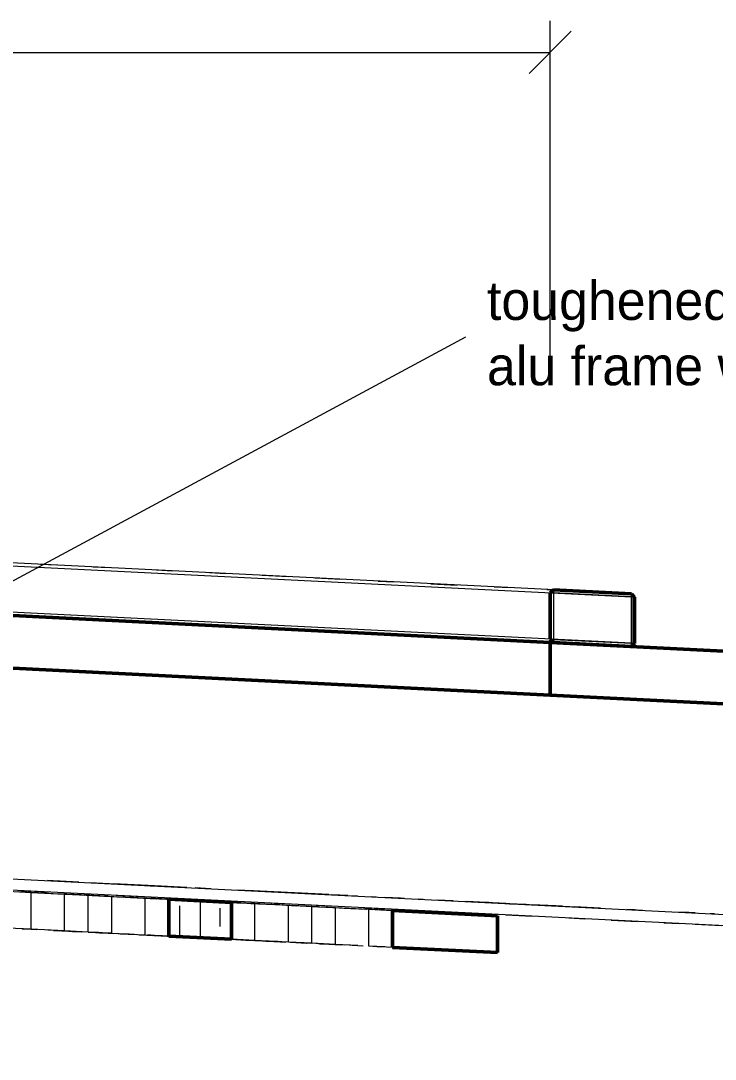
# Model space of a CAD drawing. Header units: metres. Extents: x 10 to 831, y 10 to 584.
# Drawn here: x 289.88 to 322.83, y 451.47 to 500.75 of the extents above; entities that cross this region are included whole.
import ezdxf

# ---------------------------------------------------------------- set-up
doc = ezdxf.new("R2010")
doc.units = ezdxf.units.M
for name, color, linetype, lineweight in [('CUT', 7, 'Continuous', 50), ('DIM', 1, 'Continuous', 13), ('TXT', 7, 'Continuous', 18), ('VIS', 8, 'Continuous', 13)]:
    doc.layers.add(name, color=color, linetype=linetype, lineweight=lineweight)

msp = doc.modelspace()

# ---------------------------------------------------------------- linework, layer by layer
at = {"layer": 'CUT'}
for p, q in [((315, 471.252), (165, 478.752)), ((165, 476.252), (315, 468.752)), ((315.15, 473.745), (315, 473.603)), ((318.85, 473.56), (315.15, 473.745)), ((315, 473.603), (315, 471.403)), ((319, 473.403), (318.85, 473.56)), ((319, 471.202), (319, 473.403)), ((315, 471.403), (315.15, 471.245)), ((315, 471.252), (450, 464.503)), ((315, 468.752), (315, 471.252)), ((315, 468.752), (315, 471.252)), ((315.15, 471.245), (318.85, 471.06)), ((318.85, 471.06), (319, 471.202)), ((450, 462.003), (315, 468.752)), ((296.898, 457.308), (296.898, 459.058)), ((296.898, 459.058), (299.871, 458.909)), ((299.871, 458.909), (299.871, 457.159)), ((307.514, 456.777), (307.514, 458.527)), ((307.514, 458.527), (312.5, 458.277)), ((312.5, 458.277), (312.5, 456.528)), ((299.871, 457.159), (296.898, 457.308)), ((312.5, 456.528), (307.514, 456.777))]:
    msp.add_line(p, q, dxfattribs=at)
at = {"layer": 'DIM'}
for p, q in [((315, 483.752), (315, 500.752)), ((314, 498.252), (316, 500.252)), ((165, 499.252), (315, 499.252))]:
    msp.add_line(p, q, dxfattribs=at)
at = {"layer": 'TXT'}
msp.add_line((285, 471.753), (311, 485.753), dxfattribs=at)
at = {"layer": 'VIS'}
for p, q in [((161.15, 481.295), (318.85, 473.41)), ((315.846, 473.71), (164.905, 481.257)), ((318.85, 471.21), (161.15, 479.095)), ((315, 471.252), (165, 478.752)), ((315, 471.252), (165, 478.752)), ((315, 471.252), (165, 478.752)), ((165, 476.252), (314.75, 468.765)), ((165, 476.252), (315, 468.752)), ((315, 468.752), (165, 476.252)), ((290.815, 474.962), (291.565, 474.924)), ((293.317, 474.837), (294.068, 474.799)), ((296.321, 474.687), (297.072, 474.649)), ((298.825, 474.562), (299.575, 474.524)), ((301.328, 474.436), (302.579, 474.374)), ((303.831, 474.311), (305.082, 474.248)), ((306.835, 474.161), (307.586, 474.123)), ((309.338, 474.036), (310.589, 473.973)), ((312.342, 473.885), (313.092, 473.848)), ((314.845, 473.76), (316.096, 473.697)), ((315, 473.603), (315.15, 473.745)), ((315, 473.603), (315.15, 473.745)), ((315.15, 473.745), (315.15, 473.595)), ((315.15, 473.745), (315.15, 473.745)), ((315.15, 473.745), (318.85, 473.56)), ((318.85, 473.56), (315.15, 473.745)), ((315.15, 473.595), (315, 473.603)), ((315, 471.403), (315, 473.603)), ((315, 473.603), (315, 473.603)), ((315, 471.403), (315, 473.603)), ((315.15, 473.595), (315.15, 471.395)), ((318.85, 473.41), (315.15, 473.595)), ((318.349, 473.585), (317.599, 473.623)), ((317.849, 473.61), (318.599, 473.572)), ((318.85, 473.56), (319, 473.403)), ((318.85, 473.41), (318.85, 473.56)), ((318.85, 473.56), (318.85, 473.56)), ((319, 473.403), (318.85, 473.56)), ((318.85, 473.41), (319, 473.403)), ((318.85, 473.41), (318.85, 471.21)), ((319, 473.403), (318.85, 473.41)), ((318.85, 471.21), (318.85, 473.41)), ((319, 473.403), (318.925, 473.481)), ((319, 473.403), (318.925, 473.407)), ((319, 473.403), (319, 473.403)), ((319, 473.403), (319, 471.202)), ((319, 471.202), (319, 473.403)), ((319, 473.403), (319, 471.202)), ((319, 473.403), (319, 473.403)), ((319, 471.202), (319, 473.403)), ((30, 473.002), (450, 452.002)), ((450, 451.467), (30, 472.467)), ((290.815, 472.462), (292.066, 472.399)), ((293.818, 472.312), (294.569, 472.274)), ((296.321, 472.187), (297.573, 472.124)), ((299.325, 472.036), (300.076, 471.998)), ((301.021, 471.952), (300.771, 471.964)), ((301.021, 471.952), (301.271, 471.939)), ((303.15, 471.845), (301.402, 471.933)), ((301.828, 471.911), (303.08, 471.848)), ((302.087, 471.898), (301.837, 471.91)), ((302.829, 471.861), (302.579, 471.874)), ((303.975, 471.804), (303.725, 471.817)), ((304.332, 471.786), (305.583, 471.724)), ((305.053, 471.75), (304.937, 471.755)), ((305.978, 471.704), (305.863, 471.709)), ((306.903, 471.658), (306.788, 471.663)), ((306.835, 471.661), (308.587, 471.573)), ((307.518, 471.626), (307.768, 471.614)), ((307.829, 471.611), (307.713, 471.617)), ((308.082, 471.599), (307.832, 471.611)), ((308.337, 471.586), (308.087, 471.598)), ((309.473, 471.529), (309.224, 471.542)), ((309.838, 471.51), (311.09, 471.448)), ((310.516, 471.476), (310.766, 471.464)), ((312.342, 471.385), (313.593, 471.323)), ((314.078, 471.298), (313.828, 471.311)), ((314.074, 471.299), (313.959, 471.305)), ((314.971, 471.254), (314.721, 471.266)), ((315, 471.252), (314.885, 471.258)), ((315.15, 471.245), (315, 471.403)), ((315, 471.403), (315.15, 471.395)), ((315, 471.403), (315, 471.403)), ((315, 471.403), (315.15, 471.245)), ((347.512, 469.627), (315, 471.252)), ((315, 471.252), (318.251, 471.09)), ((315, 471.252), (315, 471.252)), ((315, 469.377), (315, 471.252)), ((315, 471.252), (450, 464.503)), ((315, 471.252), (315, 468.752)), ((315, 471.252), (315, 471.252)), ((315, 468.752), (315, 471.252)), ((315, 468.752), (315, 471.252)), ((315.15, 471.395), (315.15, 471.245)), ((315.15, 471.395), (318.85, 471.21)), ((318.85, 471.06), (315.15, 471.245)), ((315.15, 471.245), (315.15, 471.245)), ((318.85, 471.06), (315.15, 471.245)), ((316.347, 471.185), (316.096, 471.197)), ((316.356, 471.184), (316.106, 471.197)), ((316.576, 471.173), (316.326, 471.186)), ((316.347, 471.185), (316.597, 471.173)), ((319, 471.202), (318.85, 471.21)), ((318.85, 471.21), (318.85, 471.135)), ((318.85, 471.06), (318.85, 471.21)), ((318.85, 471.21), (319, 471.202)), ((319, 471.202), (318.85, 471.06)), ((319, 471.202), (318.85, 471.06)), ((319, 471.202), (318.925, 471.131)), ((319, 471.202), (319, 471.202)), ((319, 471.202), (319, 471.202)), ((317.013, 471.152), (316.764, 471.164)), ((317.013, 471.152), (317.263, 471.139)), ((318.856, 471.06), (318.606, 471.072)), ((318.871, 471.059), (318.621, 471.072)), ((318.879, 471.058), (318.629, 471.071)), ((318.977, 471.053), (318.727, 471.066)), ((318.85, 471.06), (318.85, 471.06)), ((318.858, 471.06), (319.107, 471.047)), ((322.131, 470.896), (318.885, 471.058)), ((319.002, 471.053), (347.762, 469.615)), ((319.045, 471.05), (319.794, 471.013)), ((319.311, 471.037), (319.061, 471.049)), ((319.509, 471.027), (319.26, 471.039)), ((320.022, 471.001), (319.274, 471.039)), ((322.036, 470.9), (319.288, 471.038)), ((319.356, 471.035), (319.605, 471.022)), ((319.48, 471.029), (319.729, 471.016)), ((319.856, 471.01), (319.606, 471.022)), ((319.952, 471.005), (319.703, 471.018)), ((319.977, 471.004), (319.727, 471.016)), ((320.07, 470.999), (319.82, 471.012)), ((320.073, 470.999), (319.823, 471.012)), ((319.893, 471.008), (320.142, 470.995)), ((320.014, 471.002), (320.263, 470.99)), ((320.016, 471.001), (322.763, 470.865)), ((320.31, 470.987), (320.06, 471)), ((320.379, 470.983), (320.129, 470.996)), ((320.47, 470.979), (320.22, 470.991)), ((320.221, 470.991), (320.966, 470.954)), ((320.507, 470.977), (320.257, 470.99)), ((321.011, 470.952), (320.262, 470.99)), ((320.357, 470.985), (320.607, 470.972)), ((320.512, 470.977), (321.261, 470.94)), ((320.543, 470.976), (320.793, 470.963)), ((320.976, 470.953), (320.726, 470.966)), ((321.02, 470.952), (320.77, 470.964)), ((320.993, 470.953), (322.238, 470.89)), ((321.357, 470.934), (321.107, 470.947)), ((321.865, 470.909), (321.116, 470.947)), ((321.38, 470.933), (321.13, 470.946)), ((321.47, 470.929), (321.22, 470.942)), ((321.503, 470.928), (321.254, 470.94)), ((321.568, 470.924), (321.319, 470.937)), ((321.442, 470.93), (321.691, 470.918)), ((321.509, 470.927), (321.758, 470.914)), ((321.806, 470.912), (321.557, 470.925)), ((321.976, 470.904), (321.726, 470.916)), ((322.017, 470.901), (321.768, 470.914)), ((321.779, 470.913), (322.029, 470.901)), ((321.957, 470.904), (322.206, 470.892)), ((322.041, 470.9), (322.291, 470.888)), ((322.357, 470.885), (322.107, 470.897)), ((322.207, 470.892), (322.952, 470.855)), ((322.568, 470.874), (322.318, 470.886)), ((322.505, 470.877), (323.252, 470.84)), ((322.805, 470.863), (322.555, 470.875)), ((322.879, 470.859), (322.629, 470.871)), ((290.36, 469.984), (290.61, 469.972)), ((291.36, 469.935), (291.61, 469.922)), ((293.568, 469.824), (291.921, 469.906)), ((292.36, 469.885), (292.611, 469.872)), ((293.054, 469.85), (294.803, 469.762)), ((293.361, 469.835), (293.61, 469.822)), ((294.361, 469.784), (294.611, 469.772)), ((295.361, 469.735), (295.611, 469.722)), ((296.861, 469.659), (297.111, 469.647)), ((297.173, 469.644), (297.422, 469.632)), ((297.861, 469.61), (298.111, 469.597)), ((298.861, 469.559), (299.111, 469.547)), ((299.05, 469.55), (300.799, 469.462)), ((299.861, 469.51), (300.111, 469.497)), ((301.418, 469.432), (300.273, 469.489)), ((300.861, 469.46), (301.112, 469.447)), ((301.862, 469.409), (302.112, 469.397)), ((302.167, 469.394), (302.416, 469.381)), ((302.862, 469.36), (303.112, 469.347)), ((303.863, 469.31), (304.112, 469.297)), ((304.338, 469.286), (304.587, 469.273)), ((304.862, 469.26), (305.112, 469.247)), ((305.046, 469.25), (306.296, 469.188)), ((305.835, 469.211), (306.085, 469.198)), ((305.863, 469.21), (306.112, 469.197)), ((306.662, 469.17), (306.912, 469.157)), ((306.834, 469.161), (307.083, 469.149)), ((306.863, 469.159), (307.113, 469.147)), ((308.331, 469.086), (308.58, 469.074)), ((308.363, 469.084), (308.613, 469.072)), ((312.163, 468.894), (308.837, 469.061)), ((309.329, 469.036), (310.078, 468.999)), ((309.363, 469.034), (309.613, 469.022)), ((310.363, 468.985), (310.613, 468.972)), ((310.827, 468.961), (311.076, 468.948)), ((311.043, 468.951), (312.292, 468.888)), ((311.363, 468.934), (311.613, 468.922)), ((311.656, 468.92), (311.906, 468.907)), ((311.824, 468.912), (312.573, 468.874)), ((312.364, 468.885), (312.614, 468.872)), ((313.322, 468.837), (313.572, 468.824)), ((313.364, 468.834), (313.614, 468.822)), ((313.443, 468.831), (313.693, 468.818)), ((314.364, 468.784), (314.614, 468.772)), ((316.014, 468.702), (314.764, 468.764)), ((314.82, 468.762), (315.069, 468.749)), ((314.94, 468.755), (315.19, 468.743)), ((450, 462.003), (315, 468.752)), ((315, 468.752), (315, 468.752)), ((315.014, 468.752), (316.764, 468.664)), ((315.138, 468.745), (315.388, 468.733)), ((321.002, 468.452), (315.25, 468.74)), ((315.355, 468.735), (316.106, 468.697)), ((315.364, 468.735), (315.614, 468.722)), ((315.471, 468.729), (315.721, 468.716)), ((315.5, 468.728), (321.252, 468.44)), ((315.817, 468.712), (316.067, 468.699)), ((316.076, 468.698), (316.326, 468.686)), ((316.152, 468.695), (316.901, 468.658)), ((316.365, 468.684), (316.615, 468.672)), ((316.436, 468.681), (316.686, 468.668)), ((316.471, 468.679), (316.721, 468.667)), ((316.553, 468.675), (316.803, 468.663)), ((316.856, 468.659), (317.106, 468.647)), ((317.039, 468.65), (318.289, 468.588)), ((317.076, 468.649), (317.325, 468.636)), ((317.315, 468.637), (317.565, 468.625)), ((317.364, 468.635), (317.614, 468.622)), ((319.512, 468.527), (317.763, 468.615)), ((317.856, 468.61), (318.606, 468.572)), ((317.971, 468.604), (318.221, 468.591)), ((318.075, 468.599), (318.825, 468.562)), ((318.313, 468.587), (318.562, 468.574)), ((318.365, 468.584), (318.615, 468.572)), ((318.432, 468.581), (318.681, 468.568)), ((318.512, 468.577), (319.762, 468.514)), ((318.553, 468.575), (319.302, 468.538)), ((318.97, 468.554), (319.22, 468.541)), ((319.356, 468.534), (319.606, 468.522)), ((319.365, 468.534), (321.115, 468.447)), ((319.574, 468.524), (319.823, 468.512)), ((319.81, 468.512), (320.06, 468.5)), ((319.928, 468.506), (320.177, 468.493)), ((319.97, 468.504), (320.22, 468.492)), ((320.521, 468.476), (320.77, 468.464)), ((320.573, 468.474), (320.823, 468.462)), ((320.647, 468.47), (321.396, 468.433)), ((320.808, 468.462), (321.557, 468.425)), ((320.857, 468.459), (321.107, 468.447)), ((320.97, 468.454), (321.22, 468.442)), ((321.05, 468.45), (321.8, 468.413)), ((322.511, 468.377), (321.261, 468.439)), ((321.425, 468.431), (322.173, 468.394)), ((321.511, 468.427), (322.76, 468.365)), ((321.518, 468.426), (321.768, 468.414)), ((327.504, 468.127), (321.752, 468.415)), ((321.857, 468.409), (322.107, 468.397)), ((321.865, 468.409), (322.115, 468.397)), ((321.969, 468.404), (322.219, 468.391)), ((322.002, 468.403), (327.754, 468.115)), ((322.036, 468.4), (324.285, 468.288)), ((322.072, 468.399), (322.322, 468.386)), ((322.306, 468.387), (322.555, 468.375)), ((291.897, 459.908), (291.147, 459.945)), ((292.627, 459.871), (291.451, 459.93)), ((294.396, 459.782), (293.147, 459.845)), ((289.255, 459.44), (290.375, 459.384)), ((291, 459.353), (289.75, 459.415)), ((289.898, 459.472), (291.147, 459.41)), ((290.375, 459.384), (290.039, 459.401)), ((290.151, 459.395), (290.039, 459.401)), ((290.151, 459.395), (290.039, 459.401)), ((290.151, 459.395), (290.039, 459.401)), ((290.151, 459.395), (290.039, 459.401)), ((290.151, 459.395), (290.039, 459.401)), ((290.151, 459.395), (290.039, 459.401)), ((290.375, 459.384), (290.157, 459.394)), ((290.175, 459.394), (290.901, 459.357)), ((290.175, 459.394), (290.901, 459.357)), ((290.175, 459.394), (290.901, 459.357)), ((290.175, 459.394), (290.901, 459.357)), ((290.175, 459.394), (290.901, 459.357)), ((290.175, 459.394), (290.901, 459.357)), ((290.19, 459.393), (290.438, 459.38)), ((291.099, 459.348), (290.357, 459.385)), ((290.375, 459.384), (291.957, 459.305)), ((290.375, 459.384), (290.375, 459.384)), ((290.375, 457.634), (290.375, 459.384)), ((290.375, 457.634), (290.375, 459.384)), ((290.472, 459.379), (291.223, 459.341)), ((291.096, 459.348), (292.341, 459.286)), ((296.209, 459.692), (294.08, 459.798)), ((295.922, 459.707), (294.274, 459.789)), ((295.539, 459.726), (295.635, 459.721)), ((296.395, 459.683), (295.645, 459.72)), ((297.754, 459.615), (295.922, 459.707)), ((296.017, 459.702), (296.209, 459.692)), ((297.129, 459.646), (296.209, 459.692)), ((298.894, 459.558), (298.144, 459.596)), ((300.893, 459.458), (300.144, 459.495)), ((304.495, 459.278), (300.582, 459.474)), ((302.334, 459.386), (300.731, 459.466)), ((303.392, 459.333), (302.642, 459.37)), ((293.077, 459.248), (291.726, 459.316)), ((293.077, 459.248), (291.726, 459.316)), ((293.077, 459.248), (291.726, 459.316)), ((293.077, 459.248), (291.726, 459.316)), ((293.077, 459.248), (291.726, 459.316)), ((293.077, 459.248), (291.726, 459.316)), ((291.957, 459.305), (293.077, 459.248)), ((291.957, 457.554), (291.957, 459.305)), ((291.996, 459.303), (293.077, 459.248)), ((291.996, 459.303), (293.077, 459.248)), ((291.996, 459.303), (293.077, 459.248)), ((291.996, 459.303), (293.077, 459.248)), ((291.996, 459.303), (293.077, 459.248)), ((291.996, 459.303), (293.077, 459.248)), ((292.109, 459.297), (292.351, 459.285)), ((292.109, 459.297), (292.351, 459.285)), ((292.109, 459.297), (292.351, 459.285)), ((292.109, 459.297), (292.351, 459.285)), ((292.109, 459.297), (292.351, 459.285)), ((292.109, 459.297), (292.351, 459.285)), ((292.669, 459.269), (292.916, 459.256)), ((293.077, 459.248), (292.829, 459.261)), ((293.077, 459.248), (292.89, 459.258)), ((293.077, 459.248), (292.89, 459.258)), ((293.077, 459.248), (292.89, 459.258)), ((293.077, 459.248), (292.89, 459.258)), ((293.077, 459.248), (292.89, 459.258)), ((293.077, 459.248), (292.89, 459.258)), ((292.897, 459.322), (293.147, 459.31)), ((292.975, 459.254), (294.727, 459.166)), ((293.077, 459.248), (294.196, 459.192)), ((293.077, 459.248), (293.347, 459.235)), ((293.077, 459.248), (293.263, 459.24)), ((293.077, 459.248), (293.347, 459.235)), ((293.077, 459.248), (293.263, 459.24)), ((293.077, 459.248), (293.347, 459.235)), ((293.077, 459.248), (293.263, 459.24)), ((293.077, 459.248), (293.347, 459.235)), ((293.077, 459.248), (293.263, 459.24)), ((293.077, 459.248), (293.347, 459.235)), ((293.077, 459.248), (293.263, 459.24)), ((293.077, 459.248), (293.347, 459.235)), ((293.077, 459.248), (293.263, 459.24)), ((293.077, 459.248), (293.803, 459.213)), ((293.077, 459.248), (293.803, 459.213)), ((293.077, 459.248), (293.803, 459.213)), ((293.077, 459.248), (293.803, 459.213)), ((293.077, 459.248), (293.803, 459.213)), ((293.077, 459.248), (293.803, 459.213)), ((294.088, 459.198), (293.077, 459.248)), ((293.077, 459.248), (293.319, 459.236)), ((293.077, 457.498), (293.077, 459.248)), ((293.087, 459.248), (293.834, 459.211)), ((294, 459.202), (293.25, 459.24)), ((293.661, 459.219), (293.908, 459.207)), ((294.048, 459.2), (294.291, 459.188)), ((294.196, 459.192), (295.779, 459.113)), ((294.196, 457.442), (294.196, 459.192)), ((294.396, 459.247), (295.645, 459.185)), ((295.779, 459.113), (294.428, 459.181)), ((295.238, 459.14), (294.428, 459.181)), ((295.238, 459.14), (294.428, 459.181)), ((295.238, 459.14), (294.428, 459.181)), ((295.238, 459.14), (294.428, 459.181)), ((295.238, 459.14), (294.428, 459.181)), ((294.652, 459.17), (294.9, 459.158)), ((294.698, 459.168), (295.509, 459.127)), ((294.698, 459.168), (295.509, 459.127)), ((294.698, 459.168), (295.509, 459.127)), ((294.698, 459.168), (295.509, 459.127)), ((294.698, 459.168), (295.509, 459.127)), ((294.698, 459.168), (295.509, 459.127)), ((295.012, 459.152), (295.253, 459.14)), ((295.012, 459.152), (295.253, 459.14)), ((295.012, 459.152), (295.253, 459.14)), ((295.012, 459.152), (295.253, 459.14)), ((295.012, 459.152), (295.253, 459.14)), ((295.012, 459.152), (295.253, 459.14)), ((295.079, 459.149), (296.323, 459.087)), ((295.505, 459.127), (295.748, 459.115)), ((295.643, 459.12), (295.892, 459.108)), ((295.779, 459.113), (295.779, 459.113)), ((295.779, 459.113), (296.898, 459.058)), ((296.213, 459.092), (295.779, 459.113)), ((295.779, 457.363), (295.779, 459.113)), ((297.121, 459.047), (295.857, 459.11)), ((296.213, 459.092), (295.996, 459.103)), ((296.213, 459.092), (295.996, 459.103)), ((296.213, 459.092), (295.996, 459.103)), ((296.213, 459.092), (295.996, 459.103)), ((296.213, 459.092), (295.996, 459.103)), ((296.213, 459.092), (295.996, 459.103)), ((296.213, 459.092), (295.996, 459.103)), ((296.213, 459.092), (295.996, 459.103)), ((296.213, 459.092), (295.996, 459.103)), ((296.273, 459.089), (296.026, 459.101)), ((296.213, 459.092), (296.43, 459.081)), ((296.213, 459.092), (296.43, 459.081)), ((297.5, 459.028), (296.25, 459.09)), ((296.462, 459.079), (297.188, 459.043)), ((296.462, 459.079), (297.188, 459.043)), ((296.462, 459.079), (297.188, 459.043)), ((296.462, 459.079), (297.188, 459.043)), ((296.462, 459.079), (297.188, 459.043)), ((296.462, 459.079), (297.188, 459.043)), ((296.479, 459.078), (297.731, 459.016)), ((296.822, 459.062), (296.561, 459.075)), ((296.895, 459.123), (297.644, 459.086)), ((296.898, 459.058), (299.871, 458.909)), ((296.898, 457.308), (296.898, 459.058)), ((296.962, 459.055), (297.204, 459.043)), ((297.063, 459.05), (296.981, 459.053)), ((297.263, 459.039), (297.015, 459.051)), ((297.063, 459.05), (297.146, 459.045)), ((297.063, 459.05), (297.146, 459.045)), ((297.063, 459.05), (297.146, 459.045)), ((297.063, 459.05), (297.146, 459.045)), ((297.063, 459.05), (297.146, 459.045)), ((297.353, 459.035), (297.126, 459.046)), ((297.131, 459.046), (297.378, 459.034)), ((298.087, 458.998), (297.195, 459.043)), ((297.516, 459.026), (297.299, 459.038)), ((297.516, 459.026), (297.299, 459.038)), ((297.516, 459.026), (297.299, 459.038)), ((297.516, 459.026), (297.299, 459.038)), ((297.516, 459.026), (297.299, 459.038)), ((298.385, 458.983), (297.299, 459.038)), ((297.516, 459.026), (297.299, 459.038)), ((297.516, 459.026), (297.299, 459.038)), ((297.516, 459.026), (297.299, 459.038)), ((297.516, 459.026), (297.299, 459.038)), ((297.559, 459.024), (297.311, 459.037)), ((297.394, 459.033), (297.642, 459.02)), ((297.394, 459.033), (297.642, 459.02)), ((297.394, 459.033), (297.642, 459.02)), ((297.394, 459.033), (297.642, 459.02)), ((297.394, 459.033), (297.642, 459.02)), ((297.516, 459.026), (297.733, 459.016)), ((297.516, 459.026), (297.733, 459.016)), ((297.567, 459.024), (298.314, 458.987)), ((297.863, 459.01), (297.603, 459.023)), ((298.385, 458.983), (297.668, 459.019)), ((298.385, 458.983), (297.668, 459.019)), ((298.385, 458.983), (297.668, 459.019)), ((298.385, 458.983), (297.668, 459.019)), ((298.385, 458.983), (297.668, 459.019)), ((298.385, 458.983), (297.668, 459.019)), ((297.889, 459.008), (297.806, 459.012)), ((297.889, 459.008), (297.972, 459.004)), ((297.889, 459.008), (297.972, 459.004)), ((297.889, 459.008), (297.972, 459.004)), ((297.889, 459.008), (297.972, 459.004)), ((297.889, 459.008), (297.972, 459.004)), ((297.907, 459.007), (298.385, 458.983)), ((297.907, 459.007), (298.385, 458.983)), ((297.907, 459.007), (298.385, 458.983)), ((297.907, 459.007), (298.385, 458.983)), ((297.907, 459.007), (298.385, 458.983)), ((297.907, 459.007), (298.385, 458.983)), ((297.933, 459.006), (298.661, 458.969)), ((298.262, 458.99), (298.035, 459)), ((298.123, 458.996), (298.37, 458.984)), ((298.385, 458.983), (298.137, 458.995)), ((298.385, 458.983), (298.167, 458.994)), ((298.385, 458.983), (298.167, 458.994)), ((298.385, 458.983), (298.167, 458.994)), ((298.385, 458.983), (298.167, 458.994)), ((298.385, 458.983), (298.167, 458.994)), ((298.385, 458.983), (298.167, 458.994)), ((298.385, 458.983), (298.167, 458.994)), ((298.385, 458.983), (298.167, 458.994)), ((298.385, 458.983), (298.167, 458.994)), ((298.219, 458.991), (298.385, 458.983)), ((298.219, 458.991), (298.385, 458.983)), ((298.219, 458.991), (298.385, 458.983)), ((298.219, 458.991), (298.385, 458.983)), ((298.219, 458.991), (298.385, 458.983)), ((298.385, 458.983), (298.623, 458.971)), ((298.819, 458.962), (298.385, 458.983)), ((299.871, 458.909), (298.385, 458.983)), ((298.385, 458.983), (299.036, 458.951)), ((298.385, 458.983), (299.036, 458.951)), ((298.385, 458.983), (299.036, 458.951)), ((298.385, 458.983), (299.036, 458.951)), ((299.253, 458.94), (298.385, 458.983)), ((298.819, 458.962), (298.385, 458.983)), ((298.862, 458.96), (298.385, 458.983)), ((298.385, 458.983), (299.036, 458.951)), ((298.385, 458.983), (299.036, 458.951)), ((298.385, 458.983), (299.036, 458.951)), ((298.385, 458.983), (298.623, 458.971)), ((298.819, 458.962), (298.385, 458.983)), ((298.385, 458.983), (299.036, 458.951)), ((298.385, 458.983), (298.623, 458.971)), ((298.385, 458.983), (298.623, 458.971)), ((298.385, 458.983), (298.623, 458.971)), ((298.385, 458.983), (298.623, 458.971)), ((299.649, 458.92), (298.385, 458.983)), ((298.385, 458.983), (298.385, 457.233)), ((298.385, 458.983), (298.385, 458.692)), ((298.385, 458.983), (298.385, 458.692)), ((298.385, 458.983), (298.385, 458.692)), ((298.747, 458.965), (298.499, 458.977)), ((298.715, 458.967), (298.632, 458.971)), ((298.715, 458.967), (298.632, 458.971)), ((298.715, 458.967), (298.632, 458.971)), ((298.715, 458.967), (298.632, 458.971)), ((298.715, 458.967), (298.632, 458.971)), ((298.894, 459.023), (300.144, 458.961)), ((299.045, 458.95), (298.962, 458.955)), ((299.045, 458.95), (298.962, 458.955)), ((299.045, 458.95), (298.962, 458.955)), ((299.045, 458.95), (298.962, 458.955)), ((299.045, 458.95), (298.962, 458.955)), ((298.983, 458.954), (299.733, 458.916)), ((299.375, 458.933), (299.293, 458.938)), ((299.375, 458.933), (299.293, 458.938)), ((299.375, 458.933), (299.293, 458.938)), ((299.375, 458.933), (299.293, 458.938)), ((299.375, 458.933), (299.293, 458.938)), ((299.389, 458.933), (299.632, 458.921)), ((300.536, 458.875), (299.399, 458.933)), ((299.558, 458.924), (299.807, 458.912)), ((299.61, 458.922), (299.858, 458.909)), ((299.705, 458.917), (299.623, 458.921)), ((299.705, 458.917), (299.623, 458.921)), ((299.705, 458.917), (299.623, 458.921)), ((299.705, 458.917), (299.623, 458.921)), ((299.705, 458.917), (299.623, 458.921)), ((300.5, 458.877), (299.75, 458.915)), ((299.823, 458.912), (300.065, 458.899)), ((299.823, 458.912), (300.065, 458.899)), ((299.823, 458.912), (300.065, 458.899)), ((299.823, 458.912), (300.065, 458.899)), ((299.823, 458.912), (300.065, 458.899)), ((299.823, 458.912), (300.065, 458.899)), ((299.871, 458.909), (300.99, 458.853)), ((299.871, 457.159), (299.871, 458.909)), ((300.121, 458.897), (299.904, 458.908)), ((300.121, 458.897), (299.904, 458.908)), ((300.121, 458.897), (299.904, 458.908)), ((300.121, 458.897), (299.904, 458.908)), ((300.231, 458.891), (299.983, 458.904)), ((300.121, 458.897), (300.339, 458.885)), ((300.121, 458.897), (300.339, 458.885)), ((300.121, 458.897), (300.339, 458.885)), ((300.121, 458.897), (300.339, 458.885)), ((300.121, 458.897), (300.339, 458.885)), ((300.121, 458.897), (300.339, 458.885)), ((300.121, 458.897), (300.339, 458.885)), ((300.121, 458.897), (300.339, 458.885)), ((300.318, 458.887), (300.206, 458.892)), ((300.318, 458.887), (300.206, 458.892)), ((300.318, 458.887), (300.206, 458.892)), ((300.318, 458.887), (300.206, 458.892)), ((300.318, 458.887), (300.206, 458.892)), ((300.318, 458.887), (300.206, 458.892)), ((300.318, 458.887), (300.206, 458.892)), ((300.469, 458.879), (300.208, 458.892)), ((300.601, 458.873), (300.849, 458.86)), ((300.99, 458.853), (300.654, 458.87)), ((300.766, 458.864), (300.654, 458.87)), ((300.766, 458.864), (300.654, 458.87)), ((300.766, 458.864), (300.654, 458.87)), ((300.766, 458.864), (300.654, 458.87)), ((300.766, 458.864), (300.654, 458.87)), ((300.766, 458.864), (300.654, 458.87)), ((300.99, 458.853), (300.773, 458.864)), ((300.791, 458.863), (301.516, 458.827)), ((300.791, 458.863), (301.516, 458.827)), ((300.791, 458.863), (301.516, 458.827)), ((300.791, 458.863), (301.516, 458.827)), ((300.791, 458.863), (301.516, 458.827)), ((300.791, 458.863), (301.516, 458.827)), ((300.846, 458.86), (301.089, 458.848)), ((301.714, 458.817), (300.972, 458.854)), ((300.99, 458.853), (302.573, 458.774)), ((300.99, 458.853), (300.99, 458.853)), ((300.99, 457.103), (300.99, 458.853)), ((300.99, 457.103), (300.99, 458.853)), ((301.892, 458.873), (302.642, 458.836)), ((305.391, 459.233), (304.642, 459.27)), ((305.847, 459.21), (305.625, 459.221)), ((306.739, 459.165), (306.516, 459.177)), ((307.89, 459.108), (307.14, 459.145)), ((308.076, 459.099), (307.407, 459.132)), ((308.967, 459.054), (308.745, 459.065)), ((310.305, 458.988), (309.636, 459.02)), ((310.389, 458.983), (309.639, 459.02)), ((311.196, 458.942), (310.974, 458.954)), ((313.05, 458.85), (311.054, 458.95)), ((312.887, 458.858), (311.638, 458.921)), ((311.719, 458.916), (312.385, 458.884)), ((312.088, 458.898), (311.865, 458.909)), ((313.425, 458.832), (312.756, 458.865)), ((313.075, 458.849), (312.86, 458.86)), ((316.893, 458.658), (313.05, 458.85)), ((313.075, 458.849), (313.291, 458.838)), ((296.898, 457.891), (296.898, 458.766)), ((296.898, 457.891), (296.898, 458.766)), ((296.898, 457.891), (296.898, 458.766)), ((296.898, 457.891), (296.898, 458.766)), ((296.898, 457.891), (296.898, 458.766)), ((296.898, 457.891), (296.898, 458.766)), ((297.429, 457.281), (297.429, 458.74)), ((299.34, 457.769), (299.34, 458.644)), ((299.34, 457.769), (299.34, 458.644)), ((299.34, 457.769), (299.34, 458.644)), ((299.34, 457.769), (299.34, 458.644)), ((299.34, 457.769), (299.34, 458.644)), ((299.34, 457.769), (299.34, 458.644)), ((302.176, 458.793), (301.418, 458.832)), ((301.549, 458.825), (302.296, 458.788)), ((301.593, 458.823), (301.841, 458.811)), ((302.303, 458.788), (302.545, 458.775)), ((303.692, 458.718), (302.341, 458.786)), ((303.692, 458.718), (302.341, 458.786)), ((303.692, 458.718), (302.341, 458.786)), ((303.692, 458.718), (302.341, 458.786)), ((303.692, 458.718), (302.341, 458.786)), ((303.692, 458.718), (302.341, 458.786)), ((302.487, 458.778), (302.738, 458.765)), ((302.573, 458.774), (303.692, 458.718)), ((302.573, 457.024), (302.573, 458.774)), ((302.611, 458.772), (303.692, 458.718)), ((302.611, 458.772), (303.692, 458.718)), ((302.611, 458.772), (303.692, 458.718)), ((302.611, 458.772), (303.692, 458.718)), ((302.611, 458.772), (303.692, 458.718)), ((302.611, 458.772), (303.692, 458.718)), ((302.725, 458.766), (302.967, 458.754)), ((302.725, 458.766), (302.967, 458.754)), ((302.725, 458.766), (302.967, 458.754)), ((302.725, 458.766), (302.967, 458.754)), ((302.725, 458.766), (302.967, 458.754)), ((302.725, 458.766), (302.967, 458.754)), ((304, 458.702), (302.75, 458.765)), ((303.692, 458.718), (303.439, 458.731)), ((303.692, 458.718), (303.445, 458.73)), ((303.692, 458.718), (303.506, 458.727)), ((303.692, 458.718), (303.506, 458.727)), ((303.692, 458.718), (303.506, 458.727)), ((303.692, 458.718), (303.506, 458.727)), ((303.692, 458.718), (303.506, 458.727)), ((303.692, 458.718), (303.506, 458.727)), ((303.54, 458.726), (304.287, 458.688)), ((303.576, 458.724), (303.824, 458.712)), ((303.692, 458.718), (304.811, 458.662)), ((303.692, 458.718), (303.962, 458.704)), ((303.692, 458.718), (303.879, 458.709)), ((303.692, 458.718), (303.962, 458.704)), ((303.692, 458.718), (303.879, 458.709)), ((303.692, 458.718), (303.962, 458.704)), ((303.692, 458.718), (303.879, 458.709)), ((303.692, 458.718), (303.962, 458.704)), ((303.692, 458.718), (303.879, 458.709)), ((303.692, 458.718), (303.962, 458.704)), ((303.692, 458.718), (303.879, 458.709)), ((303.692, 458.718), (303.962, 458.704)), ((303.692, 458.718), (303.879, 458.709)), ((303.692, 458.718), (305.674, 458.619)), ((303.692, 456.968), (303.692, 458.718)), ((303.76, 458.715), (304.002, 458.702)), ((303.892, 458.773), (304.642, 458.736)), ((304.811, 458.662), (306.394, 458.583)), ((304.811, 456.912), (304.811, 458.662)), ((304.99, 458.653), (306.242, 458.591)), ((305.063, 458.649), (305.311, 458.637)), ((305.216, 458.642), (305.459, 458.63)), ((305.313, 458.637), (306.394, 458.583)), ((305.313, 458.637), (306.394, 458.583)), ((305.313, 458.637), (306.394, 458.583)), ((305.313, 458.637), (306.394, 458.583)), ((305.313, 458.637), (306.394, 458.583)), ((305.313, 458.637), (306.394, 458.583)), ((305.531, 458.626), (306.278, 458.589)), ((306.055, 458.6), (306.303, 458.587)), ((306.394, 458.583), (306.13, 458.596)), ((306.394, 458.583), (306.13, 458.596)), ((306.394, 458.583), (306.13, 458.596)), ((306.394, 458.583), (306.13, 458.596)), ((306.394, 458.583), (306.13, 458.596)), ((306.394, 458.583), (306.13, 458.596)), ((308, 458.502), (306.25, 458.59)), ((306.39, 458.648), (307.14, 458.611)), ((306.394, 458.583), (306.394, 458.583)), ((306.394, 458.583), (307.514, 458.527)), ((306.394, 458.583), (306.394, 458.583)), ((306.394, 458.583), (306.394, 458.583)), ((306.394, 458.583), (306.581, 458.574)), ((306.394, 458.583), (306.394, 458.583)), ((306.394, 458.583), (306.394, 458.583)), ((306.394, 458.583), (306.581, 458.574)), ((306.394, 458.583), (306.394, 458.583)), ((306.394, 458.583), (306.394, 458.583)), ((306.394, 458.583), (306.581, 458.574)), ((306.394, 458.583), (306.394, 458.583)), ((306.394, 458.583), (306.394, 458.583)), ((306.394, 458.583), (306.581, 458.574)), ((306.394, 458.583), (306.394, 458.583)), ((306.394, 458.583), (306.394, 458.583)), ((306.394, 458.583), (306.581, 458.574)), ((306.394, 458.583), (306.394, 458.583)), ((306.394, 458.583), (306.394, 458.583)), ((306.394, 458.583), (306.581, 458.574)), ((306.394, 456.833), (306.394, 458.583)), ((306.673, 458.569), (306.916, 458.557)), ((307.046, 458.55), (308.781, 458.464)), ((307.514, 458.527), (307.327, 458.536)), ((307.514, 458.527), (307.327, 458.536)), ((307.514, 458.527), (307.327, 458.536)), ((307.514, 458.527), (307.327, 458.536)), ((307.514, 458.527), (307.327, 458.536)), ((307.514, 458.527), (307.327, 458.536)), ((307.514, 456.777), (307.514, 458.527)), ((307.514, 456.777), (307.514, 458.527)), ((307.514, 456.777), (307.514, 458.527)), ((307.514, 456.777), (307.514, 458.527)), ((307.514, 456.777), (307.514, 458.527)), ((307.514, 456.777), (307.514, 458.527)), ((307.514, 456.777), (307.514, 458.527)), ((307.514, 458.527), (312.5, 458.277)), ((307.522, 458.527), (308.269, 458.489)), ((307.644, 458.521), (308.373, 458.484)), ((307.994, 458.503), (309.746, 458.415)), ((308.389, 458.548), (309.639, 458.486)), ((308.536, 458.476), (312.5, 458.277)), ((309.015, 458.452), (310.26, 458.389)), ((309.101, 458.447), (312.5, 458.277)), ((312.5, 458.277), (309.25, 458.44)), ((309.525, 458.426), (312.5, 458.277)), ((310.498, 458.378), (312.5, 458.277)), ((310.888, 458.423), (311.638, 458.386)), ((311.006, 458.352), (312.5, 458.277)), ((313.854, 458.81), (313.425, 458.832)), ((314.887, 458.758), (314.137, 458.796)), ((315.571, 458.724), (314.927, 458.756)), ((315.263, 458.74), (315.048, 458.75)), ((315.263, 458.74), (315.478, 458.728)), ((317.385, 458.633), (316.136, 458.696)), ((317.288, 458.638), (317.073, 458.649)), ((319.385, 458.534), (318.635, 458.57)), ((319.004, 458.553), (318.79, 458.563)), ((321.883, 458.409), (321.134, 458.446)), ((321.572, 458.424), (321.368, 458.434)), ((322.798, 458.363), (322.594, 458.373)), ((312.5, 458.277), (312.5, 458.277)), ((312.5, 456.528), (312.5, 458.277)), ((312.5, 458.277), (312.5, 456.528)), ((312.887, 458.323), (314.137, 458.26)), ((315.886, 458.173), (316.636, 458.135)), ((317.885, 458.073), (319.135, 458.011)), ((320.385, 457.948), (321.134, 457.911)), ((321.883, 457.874), (323.133, 457.811)), ((290.375, 457.634), (289.255, 457.689)), ((290.659, 457.62), (289.933, 457.656)), ((290.659, 457.62), (289.933, 457.656)), ((290.659, 457.62), (289.933, 457.656)), ((290.659, 457.62), (289.933, 457.656)), ((290.659, 457.62), (289.933, 457.656)), ((290.659, 457.62), (289.933, 457.656)), ((289.94, 457.655), (290.375, 457.634)), ((290.375, 457.634), (290.645, 457.62)), ((291.957, 457.554), (290.375, 457.634)), ((290.375, 457.634), (290.375, 457.634)), ((291.43, 457.581), (291.166, 457.594)), ((291.43, 457.581), (291.166, 457.594)), ((291.43, 457.581), (291.166, 457.594)), ((291.43, 457.581), (291.166, 457.594)), ((291.43, 457.581), (291.166, 457.594)), ((291.43, 457.581), (291.166, 457.594)), ((291.43, 457.581), (291.694, 457.568)), ((291.43, 457.581), (291.694, 457.568)), ((291.43, 457.581), (291.694, 457.568)), ((291.43, 457.581), (291.694, 457.568)), ((291.43, 457.581), (291.694, 457.568)), ((291.43, 457.581), (291.694, 457.568)), ((291.5, 457.577), (292.75, 457.515)), ((293.077, 457.498), (291.957, 457.554)), ((292.33, 457.536), (292.144, 457.545)), ((292.33, 457.536), (292.144, 457.545)), ((292.33, 457.536), (292.144, 457.545)), ((292.33, 457.536), (292.144, 457.545)), ((292.33, 457.536), (292.144, 457.545)), ((292.33, 457.536), (292.144, 457.545)), ((292.33, 457.536), (292.517, 457.526)), ((292.33, 457.536), (292.517, 457.526)), ((292.33, 457.536), (292.517, 457.526)), ((292.33, 457.536), (292.517, 457.526)), ((292.33, 457.536), (292.517, 457.526)), ((292.33, 457.536), (292.517, 457.526)), ((292.582, 457.524), (292.829, 457.511)), ((293.077, 457.498), (294.428, 457.431)), ((294.196, 457.442), (293.077, 457.498)), ((293.562, 457.475), (293.319, 457.486)), ((294.158, 457.444), (293.347, 457.485)), ((294.158, 457.444), (293.347, 457.485)), ((294.158, 457.444), (293.347, 457.485)), ((294.158, 457.444), (293.347, 457.485)), ((294.158, 457.444), (293.347, 457.485)), ((294.158, 457.444), (293.347, 457.485)), ((293.617, 457.471), (294.428, 457.431)), ((293.617, 457.471), (294.428, 457.431)), ((293.617, 457.471), (294.428, 457.431)), ((293.617, 457.471), (294.428, 457.431)), ((293.617, 457.471), (294.428, 457.431)), ((293.617, 457.471), (294.428, 457.431)), ((294.044, 457.45), (294.286, 457.438)), ((294.044, 457.45), (294.286, 457.438)), ((294.044, 457.45), (294.286, 457.438)), ((294.044, 457.45), (294.286, 457.438)), ((294.044, 457.45), (294.286, 457.438)), ((294.044, 457.45), (294.286, 457.438)), ((295.251, 457.39), (294.196, 457.442)), ((294.5, 457.428), (295.75, 457.365)), ((294.593, 457.423), (295.351, 457.385)), ((295.019, 457.402), (294.776, 457.413)), ((295.495, 457.378), (296.22, 457.341)), ((295.495, 457.378), (296.22, 457.341)), ((295.495, 457.378), (296.22, 457.341)), ((295.495, 457.378), (296.22, 457.341)), ((295.495, 457.378), (296.22, 457.341)), ((295.495, 457.378), (296.22, 457.341)), ((296.898, 457.308), (295.779, 457.363)), ((295.779, 457.363), (295.779, 457.363)), ((296.003, 457.353), (295.891, 457.358)), ((296.003, 457.353), (295.891, 457.358)), ((296.003, 457.353), (295.891, 457.358)), ((296.003, 457.353), (295.891, 457.358)), ((296.003, 457.353), (295.891, 457.358)), ((296.003, 457.353), (295.891, 457.358)), ((296.054, 457.35), (295.916, 457.356)), ((296.054, 457.35), (295.916, 457.356)), ((296.054, 457.35), (295.916, 457.356)), ((296.054, 457.35), (295.916, 457.356)), ((296.054, 457.35), (295.916, 457.356)), ((296.054, 457.35), (295.916, 457.356)), ((296.054, 457.35), (295.916, 457.356)), ((296.054, 457.35), (295.916, 457.356)), ((296.054, 457.35), (295.916, 457.356)), ((296.054, 457.35), (295.916, 457.356)), ((296.054, 457.35), (295.916, 457.356)), ((296.213, 457.342), (295.996, 457.353)), ((296.213, 457.342), (295.996, 457.353)), ((296.003, 457.353), (296.115, 457.347)), ((296.054, 457.35), (296.192, 457.343)), ((296.213, 457.342), (296.43, 457.331)), ((296.213, 457.342), (296.43, 457.331)), ((296.213, 457.342), (296.43, 457.331)), ((296.213, 457.342), (296.43, 457.331)), ((296.213, 457.342), (296.43, 457.331)), ((296.213, 457.342), (298.385, 457.233)), ((296.213, 457.342), (296.43, 457.331)), ((296.213, 457.342), (296.43, 457.331)), ((296.213, 457.342), (296.43, 457.331)), ((296.213, 457.342), (296.43, 457.331)), ((296.962, 457.304), (296.233, 457.341)), ((296.615, 457.322), (296.868, 457.309)), ((297.082, 457.298), (296.865, 457.309)), ((297.082, 457.298), (296.865, 457.309)), ((299.871, 457.159), (296.898, 457.308)), ((297.429, 457.281), (297.017, 457.301)), ((297.154, 457.295), (297.017, 457.301)), ((297.154, 457.295), (297.017, 457.301)), ((297.154, 457.295), (297.017, 457.301)), ((297.154, 457.295), (297.017, 457.301)), ((297.429, 457.281), (297.017, 457.301)), ((297.154, 457.295), (297.017, 457.301)), ((297.154, 457.295), (297.017, 457.301)), ((297.154, 457.295), (297.017, 457.301)), ((297.154, 457.295), (297.017, 457.301)), ((297.154, 457.295), (297.017, 457.301)), ((297.082, 457.298), (297.299, 457.287)), ((297.082, 457.298), (297.299, 457.287)), ((297.082, 457.298), (297.299, 457.287)), ((297.082, 457.298), (297.299, 457.287)), ((297.082, 457.298), (297.299, 457.287)), ((297.082, 457.298), (297.299, 457.287)), ((297.082, 457.298), (297.299, 457.287)), ((297.082, 457.298), (297.299, 457.287)), ((297.082, 457.298), (297.299, 457.287)), ((297.154, 457.295), (297.291, 457.288)), ((297.263, 457.289), (297.51, 457.277)), ((297.429, 457.281), (297.668, 457.269)), ((297.95, 457.255), (297.733, 457.266)), ((297.95, 457.255), (297.733, 457.266)), ((297.95, 457.255), (298.167, 457.244)), ((297.95, 457.255), (298.167, 457.244)), ((297.95, 457.255), (298.167, 457.244)), ((297.95, 457.255), (298.167, 457.244)), ((297.95, 457.255), (298.167, 457.244)), ((297.95, 457.255), (298.167, 457.244)), ((297.95, 457.255), (298.167, 457.244)), ((297.95, 457.255), (298.167, 457.244)), ((297.95, 457.255), (298.167, 457.244)), ((298, 457.253), (298.75, 457.215)), ((298.385, 457.233), (298.601, 457.222)), ((298.385, 457.233), (299.101, 457.197)), ((298.717, 457.216), (298.944, 457.206)), ((299.276, 457.188), (298.979, 457.204)), ((299.253, 457.19), (299.036, 457.2)), ((299.253, 457.19), (299.036, 457.2)), ((299.253, 457.19), (299.036, 457.2)), ((299.253, 457.19), (299.036, 457.2)), ((299.253, 457.19), (299.036, 457.2)), ((299.253, 457.19), (299.036, 457.2)), ((299.253, 457.19), (299.036, 457.2)), ((299.253, 457.19), (299.036, 457.2)), ((299.253, 457.19), (299.47, 457.179)), ((299.253, 457.19), (299.47, 457.179)), ((299.253, 457.19), (299.47, 457.179)), ((299.253, 457.19), (299.47, 457.179)), ((299.276, 457.188), (299.574, 457.174)), ((299.276, 457.188), (299.574, 457.174)), ((299.276, 457.188), (299.574, 457.174)), ((299.276, 457.188), (299.574, 457.174)), ((299.276, 457.188), (299.574, 457.174)), ((299.626, 457.171), (299.853, 457.16)), ((299.736, 457.165), (299.983, 457.154)), ((299.823, 457.161), (300.549, 457.125)), ((299.823, 457.161), (300.549, 457.125)), ((299.823, 457.161), (300.549, 457.125)), ((299.823, 457.161), (300.549, 457.125)), ((299.823, 457.161), (300.549, 457.125)), ((299.823, 457.161), (300.549, 457.125)), ((300.99, 457.103), (299.871, 457.159)), ((300.556, 457.125), (300.339, 457.135)), ((300.556, 457.125), (300.339, 457.135)), ((300.556, 457.125), (300.339, 457.135)), ((300.556, 457.125), (300.339, 457.135)), ((300.556, 457.125), (300.339, 457.135)), ((300.556, 457.125), (300.339, 457.135)), ((300.556, 457.125), (300.339, 457.135)), ((300.556, 457.125), (300.339, 457.135)), ((300.556, 457.125), (300.773, 457.114)), ((300.556, 457.125), (300.99, 457.103)), ((300.556, 457.125), (300.773, 457.114)), ((300.556, 457.125), (300.773, 457.114)), ((300.659, 457.12), (300.912, 457.107)), ((300.99, 457.103), (302.341, 457.036)), ((302.573, 457.024), (300.99, 457.103)), ((300.99, 457.103), (300.99, 457.103)), ((302.071, 457.049), (301.26, 457.09)), ((302.071, 457.049), (301.26, 457.09)), ((302.071, 457.049), (301.26, 457.09)), ((302.071, 457.049), (301.26, 457.09)), ((302.071, 457.049), (301.26, 457.09)), ((302.071, 457.049), (301.26, 457.09)), ((301.5, 457.077), (302.25, 457.04)), ((301.53, 457.076), (302.341, 457.036)), ((301.53, 457.076), (302.341, 457.036)), ((301.53, 457.076), (302.341, 457.036)), ((301.53, 457.076), (302.341, 457.036)), ((301.53, 457.076), (302.341, 457.036)), ((301.53, 457.076), (302.341, 457.036)), ((301.758, 457.064), (302, 457.053)), ((301.758, 457.064), (302, 457.053)), ((301.758, 457.064), (302, 457.053)), ((301.758, 457.064), (302, 457.053)), ((301.758, 457.064), (302, 457.053)), ((301.758, 457.064), (302, 457.053)), ((302.208, 457.042), (302.456, 457.029)), ((303.692, 456.968), (302.573, 457.024)), ((302.681, 457.019), (303.439, 456.981)), ((303.197, 456.993), (303.445, 456.98)), ((303.208, 456.992), (303.692, 456.968)), ((303.208, 456.992), (303.45, 456.98)), ((303.208, 456.992), (303.45, 456.98)), ((303.208, 456.992), (303.45, 456.98)), ((303.208, 456.992), (303.45, 456.98)), ((303.208, 456.992), (303.45, 456.98)), ((304.811, 456.912), (303.692, 456.968)), ((304.065, 456.949), (303.879, 456.959)), ((304.065, 456.949), (303.879, 456.959)), ((304.065, 456.949), (303.879, 456.959)), ((304.065, 456.949), (303.879, 456.959)), ((304.065, 456.949), (303.879, 456.959)), ((304.065, 456.949), (303.879, 456.959)), ((304.773, 456.914), (303.962, 456.955)), ((304.773, 456.914), (303.962, 456.955)), ((304.773, 456.914), (303.962, 456.955)), ((304.773, 456.914), (303.962, 456.955)), ((304.773, 456.914), (303.962, 456.955)), ((304.773, 456.914), (303.962, 456.955)), ((304.245, 456.94), (304.002, 456.952)), ((304.065, 456.949), (304.252, 456.94)), ((304.065, 456.949), (304.252, 456.94)), ((304.065, 456.949), (304.252, 456.94)), ((304.065, 456.949), (304.252, 456.94)), ((304.065, 456.949), (304.252, 456.94)), ((304.065, 456.949), (304.252, 456.94)), ((304.233, 456.941), (305.043, 456.901)), ((304.5, 456.928), (305.25, 456.89)), ((305.867, 456.859), (304.811, 456.912)), ((305.702, 456.867), (305.459, 456.88)), ((305.867, 456.859), (305.603, 456.873)), ((305.867, 456.859), (305.603, 456.873)), ((305.867, 456.859), (305.603, 456.873)), ((305.867, 456.859), (305.603, 456.873)), ((305.867, 456.859), (305.603, 456.873)), ((305.867, 456.859), (305.603, 456.873)), ((305.867, 456.859), (306.13, 456.846)), ((305.867, 456.859), (306.13, 456.846)), ((305.867, 456.859), (306.13, 456.846)), ((305.867, 456.859), (306.13, 456.846)), ((305.867, 456.859), (306.13, 456.846)), ((305.867, 456.859), (306.13, 456.846)), ((307.514, 456.777), (306.394, 456.833)), ((306.394, 456.833), (306.394, 456.833)), ((306.767, 456.814), (306.581, 456.823)), ((306.767, 456.814), (306.581, 456.823)), ((306.767, 456.814), (306.581, 456.823)), ((306.767, 456.814), (306.581, 456.823)), ((306.767, 456.814), (306.581, 456.823)), ((306.767, 456.814), (306.581, 456.823)), ((306.767, 456.814), (306.954, 456.805)), ((306.767, 456.814), (306.954, 456.805)), ((306.767, 456.814), (306.954, 456.805)), ((306.767, 456.814), (306.954, 456.805)), ((306.767, 456.814), (306.954, 456.805)), ((306.767, 456.814), (306.954, 456.805)), ((307.159, 456.794), (306.916, 456.806)), ((307.113, 456.797), (306.933, 456.806)), ((307.514, 456.777), (307.327, 456.786)), ((307.514, 456.777), (307.327, 456.786)), ((307.514, 456.777), (307.327, 456.786)), ((307.514, 456.777), (307.327, 456.786)), ((307.514, 456.777), (307.327, 456.786)), ((307.514, 456.777), (307.327, 456.786)), ((307.5, 456.778), (309.25, 456.69)), ((307.514, 456.777), (312.5, 456.528)), ((308.19, 456.743), (308.01, 456.752)), ((308.615, 456.721), (308.373, 456.734)), ((309.267, 456.689), (309.088, 456.698)), ((310.345, 456.635), (309.806, 456.662)), ((310.557, 456.625), (309.829, 456.661)), ((310.5, 456.627), (312.5, 456.528)), ((312.5, 456.528), (310.884, 456.609)), ((312.5, 456.528), (311.286, 456.588)), ((312.5, 456.528), (312.5, 456.528))]:
    msp.add_line(p, q, dxfattribs=at)

# ---------------------------------------------------------------- texts
at = {"layer": 'TXT'}
for s, p in [('toughened laminated glass 8+8 on the purlins,', (312, 486.553)), ('alu frame with EPDM, upstand 50 on the panel edge', (312, 483.453))]:
    msp.add_text(s, height=1.84, dxfattribs=at).set_placement(p)

doc.saveas('drawing.dxf')
